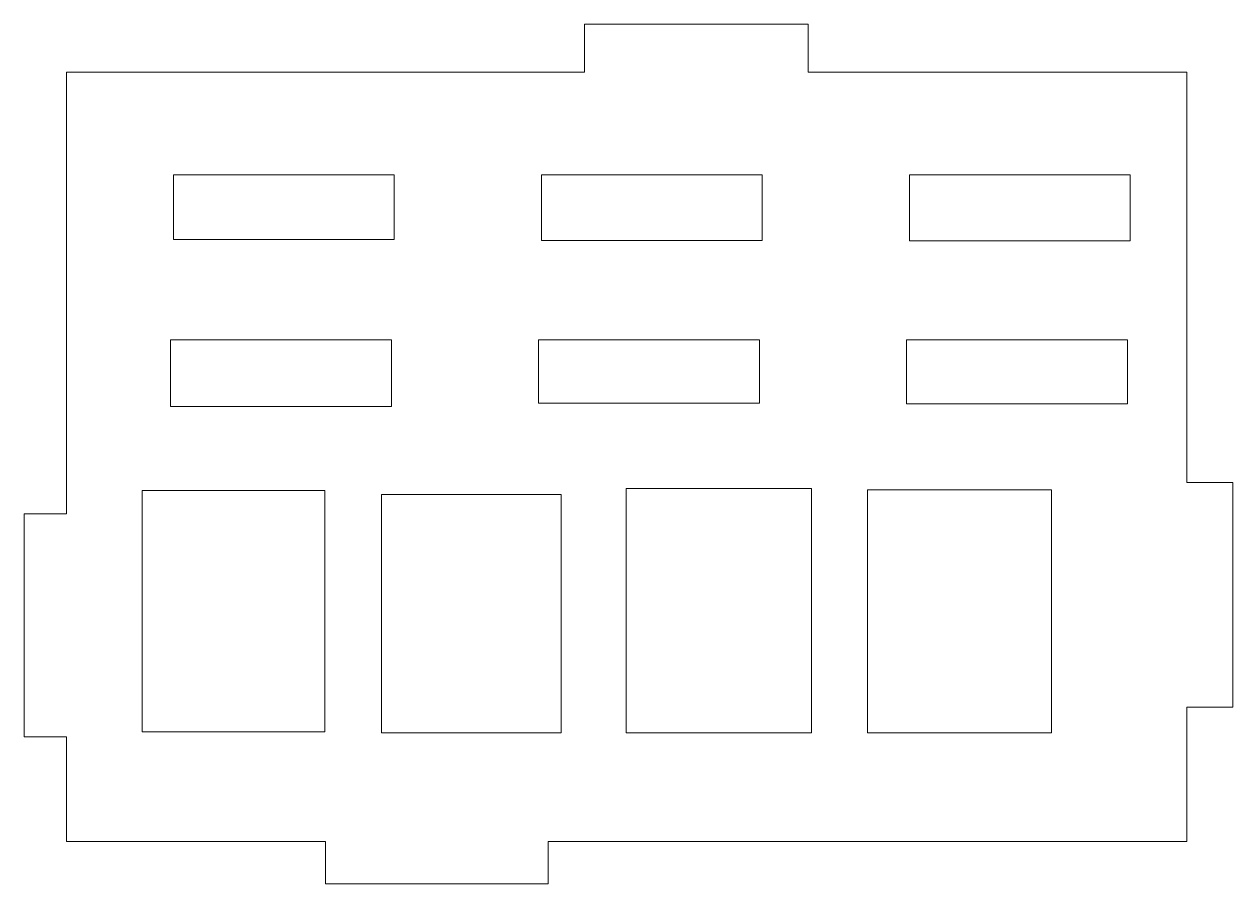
# Model space of a CAD drawing. Header units: inches. Extents: x 2.1 to 6.2, y 2.82 to 5.74.
import ezdxf

# ---------------------------------------------------------------- set-up
doc = ezdxf.new("R2010")
doc.units = ezdxf.units.IN
doc.header["$MEASUREMENT"] = 0

msp = doc.modelspace()

# ---------------------------------------------------------------- linework, layer by layer
at = {"color": 1, "linetype": 'Continuous', "lineweight": 5}
for p, q in [((4.7613, 5.7367), (4.0013, 5.7367)), ((4.0013, 5.7367), (4.0013, 5.5735)), ((4.7613, 5.5735), (4.7613, 5.7367)), ((4.0013, 5.5735), (2.2422, 5.5735)), ((2.2422, 5.5735), (2.2422, 5.2989)), ((6.048, 5.5735), (4.7613, 5.5735)), ((6.048, 4.1797), (6.048, 5.5735)), ((2.2422, 5.2989), (2.2423, 5.2989)), ((2.2423, 5.2989), (2.2423, 4.5689)), ((2.6054, 5.2252), (2.6054, 5.0052)), ((3.3554, 5.2252), (2.6054, 5.2252)), ((3.3554, 5.0052), (3.3554, 5.2252)), ((3.8554, 5.2252), (3.8554, 5.0022)), ((4.6054, 5.2252), (3.8554, 5.2252)), ((4.6054, 5.0022), (4.6054, 5.2252)), ((5.1054, 5.2252), (5.1054, 5.0002)), ((5.8554, 5.2252), (5.1054, 5.2252)), ((5.8554, 5.0002), (5.8554, 5.2252)), ((2.6054, 5.0052), (3.3554, 5.0052)), ((3.8554, 5.0022), (4.6054, 5.0022)), ((5.1054, 5.0002), (5.8554, 5.0002)), ((2.5958, 4.6642), (2.5958, 4.4372)), ((3.3458, 4.6642), (2.5958, 4.6642)), ((3.3458, 4.4372), (3.3458, 4.6642)), ((3.8458, 4.6642), (3.8458, 4.4492)), ((4.5958, 4.6642), (3.8458, 4.6642)), ((4.5958, 4.4492), (4.5958, 4.6642)), ((5.0958, 4.6642), (5.0958, 4.4467)), ((5.8458, 4.6642), (5.0958, 4.6642)), ((5.8458, 4.4467), (5.8458, 4.6642)), ((2.2423, 4.5689), (2.2422, 4.5689)), ((2.2422, 4.5689), (2.2422, 4.0735)), ((2.5958, 4.4372), (3.3458, 4.4372)), ((3.8458, 4.4492), (4.5958, 4.4492)), ((5.0958, 4.4467), (5.8458, 4.4467)), ((2.4994, 4.1524), (2.4994, 3.3324)), ((3.1194, 4.1524), (2.4994, 4.1524)), ((3.1194, 3.3324), (3.1194, 4.1524)), ((4.1429, 4.1591), (4.1429, 3.3291)), ((4.7729, 4.1591), (4.1429, 4.1591)), ((4.7729, 3.3291), (4.7729, 4.1591)), ((4.9629, 4.1541), (4.9629, 3.3291)), ((5.5879, 4.1541), (4.9629, 4.1541)), ((5.5879, 3.3291), (5.5879, 4.1541)), ((6.2041, 4.1797), (6.048, 4.1797)), ((6.2041, 3.4167), (6.2041, 4.1797)), ((3.3127, 4.1391), (3.3127, 3.3291)), ((3.9227, 4.1391), (3.3127, 4.1391)), ((3.9227, 3.3291), (3.9227, 4.1391)), ((2.2422, 4.0735), (2.0983, 4.0735)), ((2.0983, 4.0735), (2.0983, 3.3155)), ((6.048, 2.9602), (6.048, 3.4167)), ((6.048, 3.4167), (6.2041, 3.4167)), ((2.4994, 3.3324), (3.1194, 3.3324)), ((3.3127, 3.3291), (3.9227, 3.3291)), ((4.1429, 3.3291), (4.7729, 3.3291)), ((4.9629, 3.3291), (5.5879, 3.3291)), ((2.0983, 3.3155), (2.2422, 3.3155)), ((2.2422, 3.3155), (2.2422, 2.9602)), ((2.2422, 2.9602), (3.1223, 2.9602)), ((3.1223, 2.9602), (3.1223, 2.816)), ((3.8783, 2.816), (3.8783, 2.9602)), ((3.8783, 2.9602), (6.048, 2.9602)), ((3.1223, 2.816), (3.8783, 2.816))]:
    msp.add_line(p, q, dxfattribs=at)

doc.saveas('drawing.dxf')
